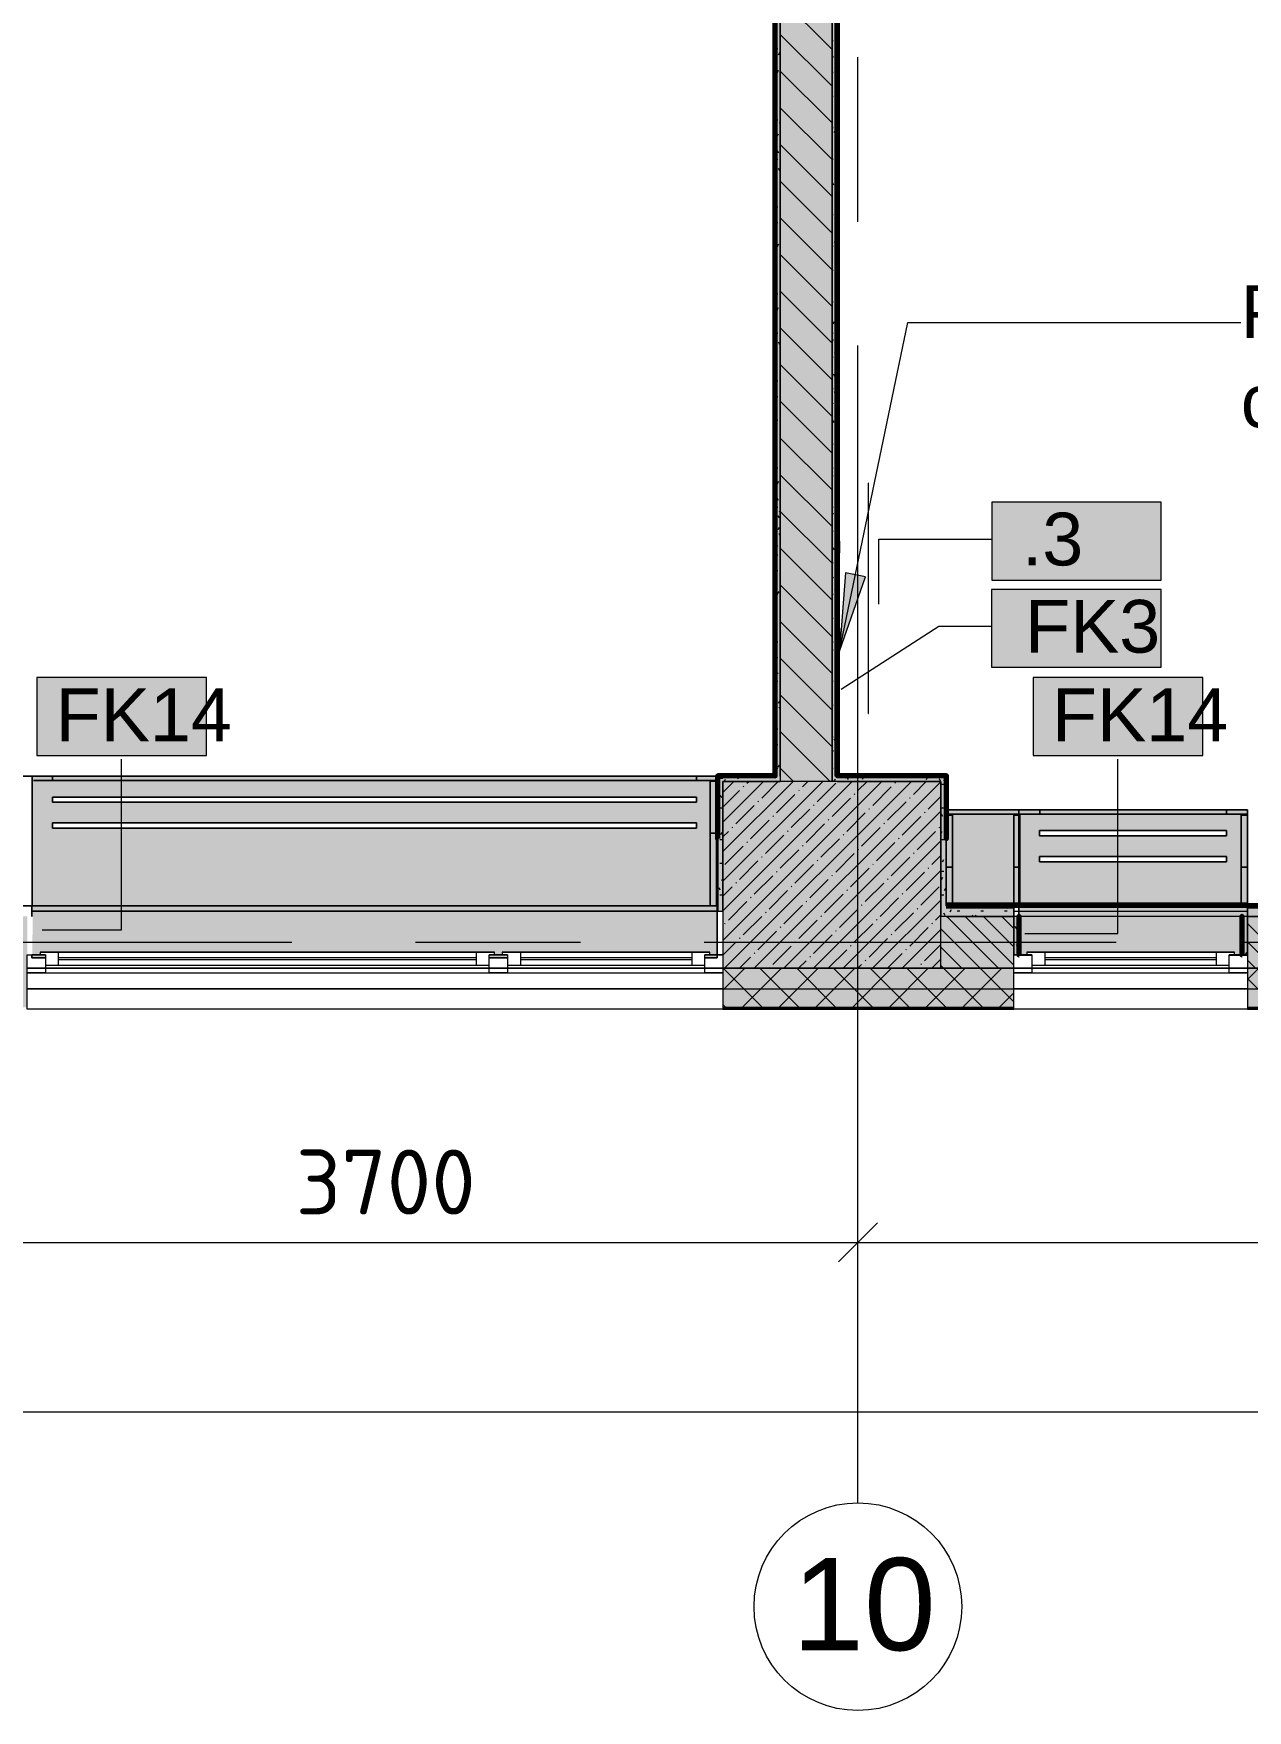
# Model space of a CAD drawing. Header units: millimetres. Extents: x -3817 to 677485, y -22715 to 103890.
# Drawn here: x 578602 to 583279, y -1083 to 5379 of the extents above; entities that cross this region are included whole.
import ezdxf

# ---------------------------------------------------------------- set-up
doc = ezdxf.new("R2010")
doc.units = ezdxf.units.MM
doc.layers.add('PDF _Геометрия', color=7, linetype='Continuous', true_color=0x1d1d1d)
doc.layers.add('PDF _Сплошная заливка', color=7, linetype='Continuous', true_color=0xffffff)
doc.layers.add('PDF _Текст', color=7, linetype='Continuous')
doc.styles.add('PDF ArialMT', font='arial.ttf')
doc.styles.add('PDF GOST-Common', font='arial.ttf')
doc.styles.add('PDF ISOCPEUR', font='isocpeur.ttf')

msp = doc.modelspace()

# ---------------------------------------------------------------- hatches: boundary and pattern name
at = {"layer": 'PDF _Сплошная заливка', "transparency": 33554559}
for points in [[(581478.8, 2496.9), (581678.8, 2496.9), (581678.8, 9176.9), (581478.8, 9176.9), (581478.8, 2516.9)], [(581698.8, 2496.9), (581698.8, 8926.9), (581678.8, 8926.9), (581678.8, 2496.9), (581696.2, 2496.9)], [(581458.8, 2516.9), (581478.8, 2516.9), (581478.8, 8666.9), (581458.8, 8666.9), (581458.8, 2517.9)], [(581237.9, 1996.9), (581257.9, 1996.9), (581257.9, 2516.9), (581237.9, 2516.9), (581237.9, 2138.1)], [(581478.8, 2496.9), (581478.8, 2516.9), (581257.9, 2516.9), (581257.9, 2496.9), (581284, 2496.9)], [(581284, 1776.9), (582097.9, 1776.9), (582097.9, 2496.9), (581257.9, 2496.9), (581257.9, 1776.9)], [(582097.9, 2496.9), (582117.9, 2496.9), (582117.9, 2516.9), (581698.8, 2516.9), (581698.8, 2496.9), (582014.7, 2496.9)], [(582097.9, 1976.9), (582117.9, 1976.9), (582117.9, 2496.9), (582097.9, 2496.9), (582097.9, 2138.1)]]:
    msp.add_hatch(color=256, dxfattribs=at).paths.add_polyline_path(points)
at = {"layer": 'PDF _Сплошная заливка', "true_color": 0xeae6de, "transparency": 33554559}
h = msp.add_hatch(color=254, dxfattribs=at)
h.paths.add_polyline_path([(578595.7, 2016.9), (581235.9, 2016.9), (581235.9, 2516.8), (578595.7, 2516.8), (578595.7, 2138.1)], flags=0)
h.paths.add_polyline_path([(578675.7, 2316.8), (578675.7, 2336.8), (581155.9, 2336.8), (581155.9, 2316.8), (579822.5, 2316.8)], flags=0)
h.paths.add_polyline_path([(578675.7, 2416.8), (578675.7, 2436.8), (581155.9, 2436.8), (581155.9, 2416.8), (579822.5, 2416.8)], flags=0)
for points in [[(582117.9, 2027.4), (582398.2, 2027.4), (582398.2, 2387.3), (582118.9, 2387.3), (582117.9, 2138.1)], [(578597.9, 1816.9), (578647.9, 1816.9), (578647.9, 1828.9), (578627.9, 1828.9), (578627.9, 1838.9), (580377.9, 1838.9), (580377.9, 1828.9), (580357.9, 1828.9), (580357.9, 1816.9), (580427.9, 1816.9), (580427.9, 1828.9), (580407.9, 1828.9), (580407.9, 1838.9), (581207.9, 1838.9), (581207.9, 1828.9), (581187.9, 1828.9), (581187.9, 1816.9), (581235.9, 1816.9), (581235.9, 2016.9), (578595.9, 2016.9), (578597.9, 1976.9), (578598.9, 1976.9), (578597.9, 1828.9), (578595.9, 1828.9), (578595.9, 1816.9)], [(582399.4, 1827.4), (582428.4, 1828.9), (582428.4, 1838.9), (583228.4, 1838.9), (583228.4, 1828.9), (583257.4, 1828.9), (583258.4, 1976.9), (583278.4, 1976.9), (583278.4, 2027.4), (582398.4, 2027.4), (582398.4, 1827.4)]]:
    msp.add_hatch(color=254, dxfattribs=at).paths.add_polyline_path(points)
h = msp.add_hatch(color=254, dxfattribs=at)
h.paths.add_polyline_path([(582398.2, 2027.4), (583278.4, 2027.4), (583278.4, 2387.3), (582398.2, 2387.3), (582398.2, 2138.1)], flags=0)
h.paths.add_polyline_path([(582745.5, 2187.3), (582478.2, 2187.3), (582478.2, 2207.3), (583198.6, 2207.3), (583198.6, 2187.3)], flags=0)
h.paths.add_polyline_path([(582478.2, 2287.3), (582478.2, 2307.3), (583198.6, 2307.3), (583198.6, 2287.3), (582745.5, 2287.3)], flags=0)
at = {"layer": 'PDF _Сплошная заливка', "transparency": 33554559}
h = msp.add_hatch(color=256, dxfattribs=at)
h.paths.add_polyline_path([(584206.9, 1976.9), (584278.1, 1976.9), (584278.1, 2016.9), (583278.4, 2016.9), (583278.4, 1976.9)], flags=0)
h.paths.add_polyline_path([(582378.4, 1976.9), (582378.4, 2016.9), (582117.9, 2016.9), (582117.9, 1976.9)], flags=0)
h = msp.add_hatch(color=256, dxfattribs=at)
h.paths.add_polyline_path([(590708.1, 1776.9), (590708.1, 1976.9), (590658.1, 1976.9), (590658.1, 1776.9)], flags=0)
h.paths.add_polyline_path([(584278.1, 1776.9), (584278.1, 1976.9), (583278.4, 1976.9), (583278.4, 1776.9), (584206.9, 1776.9)], flags=0)
h.paths.add_polyline_path([(588591.4, 1776.9), (589258.1, 1776.9), (589258.1, 1976.9), (588138.1, 1976.9), (588138.1, 1776.9)], flags=0)
h.paths.add_polyline_path([(585778.1, 1776.9), (586038.1, 1776.9), (586038.1, 1976.9), (585778.1, 1976.9)], flags=0)
h.paths.add_polyline_path([(576978.1, 1776.9), (577608.1, 1776.9), (577608.1, 1976.9), (576978.1, 1976.9)], flags=0)
h.paths.add_polyline_path([(578448.1, 1776.9), (578577.9, 1776.9), (578577.9, 1976.9), (578448.1, 1976.9), (578448.1, 1803.6)], flags=0)
h.paths.add_polyline_path([(574878.1, 1776.9), (574878.1, 1976.9), (574678.1, 1976.9), (574678.1, 1776.9)], flags=0)
h.paths.add_polyline_path([(574078.1, 1776.9), (574078.1, 1976.9), (573778.1, 1976.9), (573778.1, 1776.9), (573976.6, 1776.9)], flags=0)
h.paths.add_polyline_path([(582097.9, 1776.9), (582378.4, 1776.9), (582378.4, 1976.9), (582097.9, 1976.9)], flags=0)
h.paths.add_polyline_path([(572878.1, 1776.9), (572878.1, 1976.9), (571528.1, 1976.9), (571528.1, 1776.9), (572515.1, 1776.9)], flags=0)
h.paths.add_polyline_path([(563278.1, 1776.9), (563278.1, 1976.9), (562527.9, 1976.9), (562527.9, 1776.9), (563015.5, 1776.9)], flags=0)
h.paths.add_polyline_path([(564178.1, 1776.9), (564328.1, 1776.9), (564328.1, 1976.9), (564178.1, 1976.9)], flags=0)
h.paths.add_polyline_path([(569428.1, 1776.9), (569428.1, 1976.9), (568678.1, 1976.9), (568678.1, 1776.9), (568861.4, 1776.9)], flags=0)
h.paths.add_polyline_path([(567028.1, 1776.9), (567778.1, 1776.9), (567778.1, 1976.9), (567028.1, 1976.9)], flags=0)
h.paths.add_polyline_path([(558998.1, 1776.9), (559828.1, 1776.9), (559828.1, 1976.9), (558998.1, 1976.9)], flags=0)
h = msp.add_hatch(color=256, dxfattribs=at)
h.paths.add_polyline_path([(584278.1, 1626.9), (584278.1, 1776.9), (583278.4, 1776.9), (583278.4, 1626.9), (584206.9, 1626.9)], flags=0)
h.paths.add_polyline_path([(589258.1, 1626.9), (589258.1, 1776.9), (588138.1, 1776.9), (588138.1, 1626.9), (588591.4, 1626.9)], flags=0)
h.paths.add_polyline_path([(586038.1, 1626.9), (586038.1, 1776.9), (585178.1, 1776.9), (585178.1, 1626.9), (585668.4, 1626.9)], flags=0)
h.paths.add_polyline_path([(591155.8, 1626.9), (591155.8, 1776.9), (590158.1, 1776.9), (590158.1, 1626.9), (590783.6, 1626.9)], flags=0)
h.paths.add_polyline_path([(573778.1, 1626.9), (574878.1, 1626.9), (574878.1, 1776.9), (573778.1, 1776.9)], flags=0)
h.paths.add_polyline_path([(581257.9, 1626.9), (582378.4, 1626.9), (582378.4, 1776.9), (581257.9, 1776.9)], flags=0)
h.paths.add_polyline_path([(578448.1, 1626.9), (578577.9, 1626.9), (578577.9, 1776.9), (576978.1, 1776.9), (576978.1, 1626.9), (578361, 1626.9)], flags=0)
h.paths.add_polyline_path([(564928.1, 1626.9), (564928.1, 1776.9), (564178.1, 1776.9), (564178.1, 1626.9), (564477, 1626.9)], flags=0)
h.paths.add_polyline_path([(567778.1, 1626.9), (567778.1, 1776.9), (567028.1, 1776.9), (567028.1, 1626.9), (567399.9, 1626.9)], flags=0)
h.paths.add_polyline_path([(572878.1, 1626.9), (572878.1, 1776.9), (571528.1, 1776.9), (571528.1, 1626.9), (572515.1, 1626.9)], flags=0)
h.paths.add_polyline_path([(568861.4, 1626.9), (569428.1, 1626.9), (569428.1, 1776.9), (568678.1, 1776.9), (568678.1, 1626.9)], flags=0)
h.paths.add_polyline_path([(563278.1, 1626.9), (563278.1, 1776.9), (562527.9, 1776.9), (562527.9, 1626.9), (563015.5, 1626.9)], flags=0)
h.paths.add_polyline_path([(560427.9, 1626.9), (560427.9, 1776.9), (558998.1, 1776.9), (558998.1, 1626.9), (559361.8, 1626.9)], flags=0)
h.paths.add_polyline_path([(555898.1, 1626.9), (555898.1, 1776.9), (551908.1, 1776.9), (551908.1, 1626.9), (554977.4, 1626.9)], flags=0)

# ---------------------------------------------------------------- linework, layer by layer
at = {"layer": 'PDF _Геометрия', "color": 231, "lineweight": 70, "true_color": 0xff80c0}
for points in [[(579776.9, 9536.9), (579633.1, 9536.9), (579633.1, 9535.9), (579776.9, 9535.9), (579776.9, 8646.9), (579776.9, 8645.9), (581457.8, 8645.9), (581457.8, 2517.9), (581458.8, 2517.9), (581238.1, 2517.9), (581238.1, 2516.9), (581257.9, 2516.9)], [(581698.8, 2516.9), (581698.8, 8925.9), (582627.9, 8925.9), (582628.9, 8925.9), (582628.9, 9556.9), (582627.9, 9556.9), (582627.9, 8926.9), (581698.8, 8926.9)], [(582117.9, 2516.9), (582117.9, 2276.9), (582118.9, 2276.9), (582118.9, 2516.9), (582118.9, 2517.9), (581699.8, 2517.9), (581699.8, 8925.9), (581698.8, 8925.9)], [(582117.9, 2016.9), (582378.4, 2016.9), (582378.4, 2017.9), (582117.9, 2017.9)]]:
    msp.add_lwpolyline(points, dxfattribs=at)
at = {"layer": 'PDF _Геометрия', "color": 7, "lineweight": 9}
for points in [[(581678.8, 8926.9), (581678.8, 2496.9), (581678.8, 8926.9), (581678.8, 8946.9), (581678.8, 9026.9)], [(581478.8, 8746.9), (581478.8, 8666.9), (581478.8, 2516.9), (581478.8, 2496.9)], [(581478.8, 2516.9), (581478.8, 8666.9), (581458.8, 8666.9)], [(581458.8, 8646.9), (581458.8, 2517.9)], [(581859, 3179.7), (581859, 3430.9), (582293.8, 3430.9)], [(581713.5, 2852.3), (582089.6, 3094.8), (582293.2, 3094.8)], [(578635.7, 1924.7), (578941.6, 1924.7), (578941.6, 2583)], [(582420.7, 1911.4), (582779.8, 1911.4), (582779.8, 2583)], [(581458.8, 2516.9), (581257.9, 2516.9)], [(582117.9, 2516.9), (581699.8, 2516.9)], [(582117.9, 1976.9), (582378.4, 1976.9), (582117.9, 1976.9), (582097.9, 1976.9)], [(581257.9, 1697.9), (582378.4, 1697.9)], [(583278.4, 1697.9), (584278.1, 1697.9)], [(581257.9, 1626.9), (582378.4, 1626.9)], [(581257.9, 1623.9), (582378.4, 1623.9)], [(583278.4, 1626.9), (584278.1, 1626.9)], [(583278.4, 1623.9), (584278.1, 1623.9)], [(552158.1, 720.4), (555878.1, 720.4), (560178.1, 720.4), (564678.1, 720.4), (566178.1, 720.4), (569178.1, 720.4), (570678.1, 720.4), (574378.1, 720.4), (578078.1, 720.4), (581778.1, 720.4), (585478.1, 720.4), (590478.1, 720.4), (590478.1, 840.4)], [(581778.1, 526.4), (581778.1, 720.4), (581778.1, 840.4)], [(552158.1, 67.7), (590598.1, 67.7)]]:
    msp.add_lwpolyline(points, dxfattribs=at)
at = {"layer": 'PDF _Геометрия', "color": 9, "lineweight": 9, "true_color": 0xc0c0c0}
for points in [[(581698.8, 2516.9), (581698.8, 8925.9)], [(581235.9, 1996.9), (581257.9, 1996.9), (581257.9, 2496.9), (581478.8, 2496.9)], [(581257.9, 2516.9), (581237.9, 2516.9), (581237.9, 1996.9), (581257.9, 1996.9)], [(581698.8, 2496.9), (582097.9, 2496.9), (582097.9, 1976.9)], [(582117.9, 2017.9), (582117.9, 2496.9), (582117.9, 2516.9)], [(581257.9, 1976.9), (581257.9, 1776.9), (581257.9, 1618.9), (582378.4, 1618.9), (582378.4, 1776.9), (582378.4, 1976.9), (582378.4, 2016.9), (582117.9, 2016.9)], [(582398.4, 2016.9), (582378.4, 2016.9), (582378.4, 1976.9)], [(582378.4, 1996.9), (582398.4, 1996.9)], [(581257.9, 1776.9), (578577.9, 1776.9)], [(583278.4, 1776.9), (582378.4, 1776.9)]]:
    msp.add_lwpolyline(points, dxfattribs=at)
at = {"layer": 'PDF _Геометрия', "color": 231, "lineweight": 9, "true_color": 0xff80c0}
for points in [[(581257.9, 2516.9), (581458.8, 2516.9), (581458.8, 2517.9), (581458.8, 8646.9), (581457.8, 8646.9)], [(581698.8, 2516.9), (581699.8, 2516.9), (582117.9, 2516.9)], [(582117.9, 2017.9), (582117.9, 2016.9)]]:
    msp.add_lwpolyline(points, dxfattribs=at)
at = {"layer": 'PDF _Геометрия', "lineweight": 9}
for points in [[(581678.8, 5317.3), (581478.8, 5517.3)], [(581678.8, 5175.9), (581478.8, 5375.9)], [(581678.8, 5034.5), (581478.8, 5234.5)], [(581678.8, 4893.1), (581478.8, 5093.1)], [(581678.8, 4751.6), (581478.8, 4951.6)], [(581678.8, 4610.2), (581478.8, 4810.2)], [(581678.8, 4468.8), (581478.8, 4668.8)], [(581678.8, 4327.4), (581478.8, 4527.4)], [(581678.8, 4186), (581478.8, 4386)], [(581678.8, 4044.5), (581478.8, 4244.5)], [(581678.8, 3903.1), (581478.8, 4103.1)], [(581678.8, 3761.7), (581478.8, 3961.7)], [(581678.8, 3620.3), (581478.8, 3820.3)], [(581678.8, 3478.8), (581478.8, 3678.8)], [(581678.8, 3337.4), (581478.8, 3537.4)], [(581678.8, 3196), (581478.8, 3396)], [(581678.8, 3054.6), (581478.8, 3254.6)], [(581678.8, 2913.2), (581478.8, 3113.2)], [(581678.8, 2771.7), (581478.8, 2971.7)], [(581678.8, 2630.3), (581478.8, 2830.3)], [(581670.9, 2496.9), (581478.8, 2688.9)], [(581529.4, 2496.9), (581478.8, 2547.5)], [(581257.9, 2454.3), (581300.4, 2496.9)], [(581257.9, 2340.2), (581414.5, 2496.9)], [(581257.9, 2226.2), (581528.5, 2496.9)], [(581257.9, 2112.1), (581642.6, 2496.9)], [(581257.9, 1998.1), (581756.6, 2496.9)], [(581257.9, 1884), (581870.7, 2496.9)], [(581257.9, 2397.3), (581322, 2461.4)], [(581264.7, 1776.9), (581984.7, 2496.9)], [(581336.2, 2475.6), (581338.6, 2478)], [(581350.5, 2489.9), (581357.5, 2496.9)], [(581378.8, 1776.9), (582097.9, 2495.9)], [(581407.5, 2432.8), (581471.5, 2496.9)], [(581550.1, 2461.4), (581552.4, 2463.7)], [(581564.3, 2475.6), (581585.6, 2496.9)], [(581621.3, 2418.6), (581692.6, 2489.9)], [(581778.2, 2461.4), (581813.6, 2496.9)], [(581835.2, 2404.3), (581906.5, 2475.6)], [(581920.7, 2489.9), (581923.1, 2492.2)], [(581992, 2447.1), (582041.7, 2496.9)], [(581307.7, 2333.1), (581379, 2404.3)], [(581393.2, 2418.6), (581395.6, 2421)], [(581464.5, 2375.8), (581535.8, 2447.1)], [(581607.1, 2404.3), (581609.4, 2406.7)], [(581678.4, 2361.6), (581749.6, 2432.8)], [(581763.9, 2447.1), (581766.3, 2449.5)], [(581820.9, 2390.1), (581823.3, 2392.5)], [(581892.2, 2347.3), (581963.5, 2418.6)], [(581977.7, 2432.8), (581980.1, 2435.2)], [(582049, 2390.1), (582097.9, 2438.9)], [(581364.7, 2276), (581436, 2347.3)], [(581450.3, 2361.6), (581452.6, 2363.9)], [(581492.8, 1776.9), (582097.9, 2381.9)], [(581521.5, 2318.8), (581592.8, 2390.1)], [(581578.6, 2261.8), (581649.8, 2333.1)], [(581664.1, 2347.3), (581666.5, 2349.7)], [(581735.4, 2304.5), (581806.7, 2375.8)], [(581877.9, 2333.1), (581880.3, 2335.4)], [(581949.2, 2290.3), (582020.5, 2361.6)], [(582034.8, 2375.8), (582037.1, 2378.2)], [(581257.9, 2283.2), (581279.2, 2304.5)], [(581293.4, 2318.8), (581295.8, 2321.2)], [(581350.5, 2261.8), (581352.8, 2264.1)], [(581421.7, 2219), (581493, 2290.3)], [(581507.3, 2304.5), (581509.7, 2306.9)], [(581606.9, 1776.9), (582097.9, 2267.8)], [(581635.6, 2204.7), (581706.9, 2276)], [(581721.1, 2290.3), (581723.5, 2292.7)], [(581792.4, 2247.5), (581863.7, 2318.8)], [(581935, 2276), (581937.3, 2278.4)], [(582006.3, 2233.3), (582077.5, 2304.5)], [(582091.8, 2318.8), (582094.2, 2321.2)], [(581264.9, 2176.2), (581336.2, 2247.5)], [(581407.5, 2204.7), (581409.9, 2207.1)], [(581478.8, 2162), (581550.1, 2233.3)], [(581564.3, 2247.5), (581566.7, 2249.9)], [(581692.6, 2147.7), (581763.9, 2219)], [(581778.2, 2233.3), (581780.5, 2235.6)], [(581849.4, 2190.5), (581920.7, 2261.8)], [(581906.5, 2133.5), (581977.7, 2204.7)], [(581992, 2219), (581994.4, 2221.4)], [(582063.3, 2176.2), (582097.9, 2210.8)], [(581322, 2119.2), (581393.2, 2190.5)], [(581379, 2062.2), (581450.3, 2133.5)], [(581464.5, 2147.7), (581466.9, 2150.1)], [(581535.8, 2105), (581607.1, 2176.2)], [(581621.3, 2190.5), (581623.7, 2192.9)], [(581678.4, 2133.5), (581680.7, 2135.8)], [(581720.9, 1776.9), (582097.9, 2153.8)], [(581749.6, 2090.7), (581820.9, 2162)], [(581835.2, 2176.2), (581837.5, 2178.6)], [(581963.5, 2076.4), (582034.8, 2147.7)], [(582049, 2162), (582051.4, 2164.4)], [(581257.9, 2055.1), (581293.4, 2090.7)], [(581307.7, 2105), (581310.1, 2107.3)], [(581436, 2005.2), (581507.3, 2076.4)], [(581521.5, 2090.7), (581523.9, 2093.1)], [(581592.8, 2047.9), (581664.1, 2119.2)], [(581735.4, 2076.4), (581737.8, 2078.8)], [(581806.7, 2033.7), (581877.9, 2105)], [(581892.2, 2119.2), (581894.6, 2121.6)], [(582020.5, 2019.4), (582091.8, 2090.7)], [(581279.2, 1962.4), (581350.5, 2033.7)], [(581364.7, 2047.9), (581367.1, 2050.3)], [(581493, 1948.1), (581564.3, 2019.4)], [(581578.6, 2033.7), (581580.9, 2036)], [(581649.8, 1990.9), (581721.1, 2062.2)], [(581706.9, 1933.9), (581778.2, 2005.2)], [(581792.4, 2019.4), (581794.8, 2021.8)], [(581835, 1776.9), (582097.9, 2039.7)], [(581863.7, 1976.7), (581935, 2047.9)], [(581949.2, 2062.2), (581951.6, 2064.6)], [(582006.3, 2005.2), (582008.6, 2007.5)], [(581264.9, 1948.1), (581267.3, 1950.5)], [(581336.2, 1905.4), (581407.5, 1976.7)], [(581421.7, 1990.9), (581424.1, 1993.3)], [(581550.1, 1891.1), (581621.3, 1962.4)], [(581635.6, 1976.7), (581638, 1979)], [(581763.9, 1876.9), (581835.2, 1948.1)], [(581849.4, 1962.4), (581851.8, 1964.8)], [(581920.7, 1919.6), (581992, 1990.9)], [(582063.3, 1948.1), (582065.6, 1950.5)], [(582077.5, 1962.4), (582097.9, 1982.7)], [(582320.2, 1776.9), (582120.2, 1976.9)], [(582378.4, 1789.3), (582190.9, 1976.9)], [(582378.4, 1860), (582261.6, 1976.9)], [(582378.4, 1930.7), (582332.3, 1976.9)], [(583451.5, 1776.9), (583278.4, 1949.9)], [(581257.9, 1827), (581307.7, 1876.9)], [(581322, 1891.1), (581324.3, 1893.5)], [(581393.2, 1848.3), (581464.5, 1919.6)], [(581478.8, 1933.9), (581481.1, 1936.3)], [(581535.8, 1876.9), (581538.2, 1879.2)], [(581607.1, 1834.1), (581678.4, 1905.4)], [(581692.6, 1919.6), (581695, 1922)], [(581820.9, 1819.8), (581892.2, 1891.1)], [(581906.5, 1905.4), (581908.8, 1907.7)], [(581949, 1776.9), (582097.9, 1925.7)], [(581977.7, 1862.6), (582049, 1933.9)], [(582378.4, 1647.9), (582249.4, 1776.9), (582097.9, 1928.4)], [(583530.8, 1626.9), (583380.8, 1776.9), (583278.4, 1879.2)], [(581321.7, 1776.9), (581364.7, 1819.8)], [(581379, 1834.1), (581381.3, 1836.5)], [(581450.3, 1791.3), (581521.5, 1862.6)], [(581592.8, 1819.8), (581595.2, 1822.2)], [(581664.1, 1777.1), (581735.4, 1848.3)], [(581749.6, 1862.6), (581752, 1865)], [(581892, 1776.9), (581949.2, 1834.1)], [(581963.5, 1848.3), (581965.9, 1850.7)], [(582034.8, 1805.6), (582097.9, 1868.7)], [(582063.1, 1776.9), (582097.9, 1811.6)], [(582178.7, 1776.9), (582097.9, 1857.7)], [(581257.9, 1692.4), (581342.3, 1776.9)], [(581409.5, 1626.9), (581259.5, 1776.9)], [(581333.8, 1626.9), (581483.8, 1776.9)], [(581550.9, 1626.9), (581400.9, 1776.9)], [(581436, 1777.1), (581438.4, 1779.4)], [(581475.2, 1626.9), (581625.2, 1776.9)], [(581692.3, 1626.9), (581542.3, 1776.9)], [(581549.8, 1776.9), (581578.6, 1805.6)], [(581616.6, 1626.9), (581766.6, 1776.9)], [(581833.8, 1626.9), (581683.8, 1776.9)], [(581758, 1626.9), (581908, 1776.9)], [(581777.9, 1776.9), (581792.4, 1791.3)], [(581806.7, 1805.6), (581809, 1807.9)], [(581975.2, 1626.9), (581825.2, 1776.9)], [(581899.4, 1626.9), (582049.4, 1776.9)], [(582116.6, 1626.9), (581966.6, 1776.9)], [(582006, 1776.9), (582006.3, 1777.1)], [(582020.5, 1791.3), (582022.9, 1793.7)], [(582040.9, 1626.9), (582190.9, 1776.9)], [(582258, 1626.9), (582108, 1776.9), (582097.9, 1787)], [(582182.3, 1626.9), (582332.3, 1776.9)], [(583310.1, 1776.9), (583278.4, 1808.5)], [(583278.4, 1733.1), (583322.2, 1776.9)], [(582323.7, 1626.9), (582378.4, 1681.6)], [(583389.4, 1626.9), (583278.4, 1737.8)], [(581268.1, 1626.9), (581257.9, 1637.1)]]:
    msp.add_lwpolyline(points, dxfattribs=at)
at = {"layer": 'PDF _Геометрия', "color": 253, "lineweight": 9, "true_color": 0x9b9b9b}
for points in [[(581460.3, 5368.2), (581458.8, 5370.8)], [(581459.4, 5321.1), (581469.5, 5321.1)], [(581475.7, 5304.8), (581470.7, 5296.1)], [(581678.8, 5351.6), (581682.8, 5351.6)], [(581694.9, 5327.6), (581689.9, 5336.3)], [(581471.6, 5236.7), (581466.6, 5228)], [(581683.7, 5286), (581678.8, 5294.5)], [(581679.8, 5292.5), (581678.8, 5290.8)], [(581459.4, 5229.7), (581469.5, 5229.7)], [(581478.8, 5188.2), (581477.8, 5186.4)], [(581478.8, 5214.2), (581478.7, 5214.4)], [(581678.8, 5229.7), (581682.8, 5229.7)], [(581698.8, 5203.5), (581697.1, 5200.5)], [(581678.8, 5138.2), (581682.8, 5138.2)], [(581680.8, 5108.3), (581678.8, 5111.6)], [(581459.4, 5046.8), (581469.5, 5046.8)], [(581459.4, 4985.8), (581469.5, 4985.8)], [(581469.6, 4986.4), (581464.6, 4995.1)], [(581470.5, 4991), (581465.5, 4982.3)], [(581478.8, 5031.3), (581475.7, 5036.7)], [(581678.8, 5016.3), (581682.8, 5016.3)], [(581689.9, 5005.2), (581684.9, 4996.4)], [(581698.8, 5016), (581695.1, 5022.6)], [(581473.7, 4918.3), (581468.6, 4927)], [(581478.8, 4944.4), (581476.7, 4940.7)], [(581459.4, 4894.4), (581469.5, 4894.4)], [(581477.8, 4850.3), (581472.7, 4859)], [(581678.8, 4894.4), (581682.8, 4894.4)], [(581697, 4895.5), (581691.9, 4886.8)], [(581466.6, 4808.7), (581461.6, 4817.4)], [(581678.8, 4802.9), (581682.8, 4802.9)], [(581685.9, 4794.5), (581680.9, 4803.2)], [(581692.9, 4827.5), (581687.8, 4818.7)], [(581459.5, 4699), (581458.8, 4700.2)], [(581459.4, 4711.5), (581469.5, 4711.5)], [(581465.4, 4677.2), (581460.3, 4668.5)], [(581678.8, 4681), (581682.8, 4681)], [(581694.1, 4658.5), (581689.1, 4667.2)], [(581463.6, 4631), (581458.8, 4639.2)], [(581461.3, 4609.2), (581458.8, 4605)], [(581459.4, 4650.5), (581469.5, 4650.5)], [(581459.4, 4559.1), (581469.5, 4559.1)], [(581472.4, 4567.6), (581467.4, 4558.9)], [(581478.8, 4543.6), (581477.9, 4545.2)], [(581678.8, 4559.1), (581682.8, 4559.1)], [(581691.8, 4581.7), (581686.8, 4573)], [(581698.8, 4533), (581697.9, 4531.4)], [(581678.8, 4467.7), (581682.8, 4467.7)], [(581680, 4439.1), (581678.8, 4441.1)], [(581460.2, 4363.5), (581458.8, 4361.1)], [(581459.4, 4376.2), (581469.5, 4376.2)], [(581679.5, 4377.6), (581678.8, 4376.4)], [(581678.8, 4345.7), (581682.8, 4345.7)], [(581459.4, 4315.3), (581469.5, 4315.3)], [(581468.8, 4317.2), (581463.8, 4325.9)], [(581471.3, 4321.8), (581466.3, 4313.1)], [(581478.8, 4273.8), (581477.5, 4271.5)], [(581686.6, 4268), (581681.6, 4259.2)], [(581698.8, 4284.5), (581698.3, 4285.4)], [(581459.4, 4223.8), (581469.5, 4223.8)], [(581678.8, 4223.8), (581682.8, 4223.8)], [(581477, 4181.1), (581471.9, 4189.8)], [(581682.5, 4199.9), (581678.8, 4193.5)], [(581693.7, 4158.3), (581688.6, 4149.6)], [(581678.8, 4132.4), (581682.8, 4132.4)], [(581698.8, 4101.6), (581695.3, 4107.7)], [(581459.4, 4040.9), (581469.5, 4040.9)], [(581678.8, 4010.5), (581682.8, 4010.5)], [(581689.2, 4057.3), (581684.2, 4066)], [(581462.8, 3961.8), (581458.8, 3968.7)], [(581459.4, 3980), (581469.5, 3980)], [(581681.4, 3954.2), (581678.8, 3949.7)], [(581693.3, 3989.3), (581688.3, 3998)], [(581462.1, 3940), (581458.8, 3934.4)], [(581459.4, 3888.5), (581469.5, 3888.5)], [(581678.8, 3888.5), (581682.8, 3888.5)], [(581686.2, 3879.6), (581681.2, 3888.3)], [(581692.6, 3912.5), (581687.6, 3903.8)], [(581697.4, 3921.2), (581692.4, 3930)], [(581698.8, 3862.4), (581698.7, 3862.2)], [(581678.8, 3797.1), (581682.8, 3797.1)], [(581679.2, 3769.9), (581678.8, 3770.5)], [(581461, 3694.3), (581458.8, 3690.6)], [(581459.4, 3705.7), (581469.5, 3705.7)], [(581683.2, 3701.9), (581678.8, 3709.6)], [(581459.4, 3644.7), (581469.5, 3644.7)], [(581472.1, 3652.7), (581467.1, 3644)], [(581478.8, 3629.2), (581478.2, 3630.3)], [(581678.8, 3675.2), (581682.8, 3675.2)], [(581472.1, 3580), (581467, 3588.7)], [(581698.8, 3614), (581697.5, 3616.2)], [(581459.4, 3553.3), (581469.5, 3553.3)], [(581476.2, 3512), (581471.1, 3520.7)], [(581478.8, 3542.3), (581474.2, 3534.3)], [(581678.8, 3553.3), (581682.8, 3553.3)], [(581683.3, 3530.7), (581678.8, 3523)], [(581475.1, 3475), (581470.1, 3466.3)], [(581478.8, 3446.4), (581475.2, 3452.6)], [(581678.8, 3461.8), (581682.8, 3461.8)], [(581459.4, 3370.4), (581469.5, 3370.4)], [(581469.1, 3402.3), (581464.1, 3411)], [(581688.4, 3388.1), (581683.4, 3396.9)], [(581462, 3292.6), (581458.8, 3298.1)], [(581459.4, 3309.4), (581469.5, 3309.4)], [(581678.8, 3339.9), (581682.8, 3339.9)], [(581466.1, 3224.6), (581461.1, 3233.3)], [(581682.2, 3285), (581678.8, 3279.1)], [(581693.4, 3243.4), (581688.4, 3234.7)], [(581696.6, 3252.1), (581691.6, 3260.8)], [(581459.4, 3218), (581469.5, 3218)], [(581474, 3229.2), (581469, 3220.5)], [(581678.8, 3218), (581682.8, 3218)], [(581678.8, 3126.5), (581682.8, 3126.5)], [(581698.8, 3130.9), (581695.4, 3125)], [(581682.4, 3032.7), (581678.8, 3039)], [(581696.4, 3065.7), (581691.3, 3057)], [(581461.8, 3025.1), (581458.8, 3020)], [(581459.4, 3035.1), (581469.5, 3035.1)], [(581459.4, 2974.1), (581469.5, 2974.1)], [(581678.8, 3004.6), (581682.8, 3004.6)], [(581468.9, 2915.5), (581463.8, 2906.7)], [(581471.3, 2910.8), (581466.2, 2919.5)], [(581459.4, 2882.7), (581469.5, 2882.7)], [(581464.8, 2847.4), (581459.8, 2838.7)], [(581678.8, 2882.7), (581682.8, 2882.7)], [(581475.9, 2805.8), (581470.9, 2797.1)], [(581478.8, 2775.8), (581474.4, 2783.5)], [(581678.8, 2791.3), (581682.8, 2791.3)], [(581695.3, 2819.9), (581690.2, 2811.2)], [(581459.4, 2699.8), (581469.5, 2699.8)], [(581678.8, 2669.3), (581682.8, 2669.3)], [(581691.7, 2650.9), (581686.7, 2659.6)], [(581698.8, 2699.6), (581697.8, 2701.3)], [(581463.7, 2601.7), (581458.8, 2593.3)], [(581459.4, 2638.9), (581469.5, 2638.9)], [(581683, 2615.8), (581678.8, 2608.6)], [(581695.8, 2582.9), (581690.8, 2591.6)], [(581459.4, 2547.4), (581469.5, 2547.4)], [(581465.3, 2555.4), (581460.3, 2564.1)], [(581474.8, 2560.1), (581469.8, 2551.3)], [(581678.8, 2547.4), (581682.8, 2547.4)], [(581699.9, 2514.9), (581698.8, 2516.7), (581694.8, 2523.6)], [(581246, 2516.9), (581256.1, 2516.9)], [(581266.7, 2504.3), (581262.4, 2496.9)], [(581276.4, 2516.8), (581276.4, 2516.9)], [(581318.1, 2505.6), (581313, 2514.3)], [(581690.1, 2506.2), (581685.1, 2497.5)], [(581731.5, 2516.9), (581726.7, 2508.6)], [(581741.5, 2503.7), (581736.5, 2512.4)], [(581780.7, 2496.9), (581778.1, 2501.3)], [(581799.8, 2513.2), (581794.7, 2504.5)], [(581877.6, 2511.9), (581874.7, 2516.9)], [(582045.5, 2512.1), (582040.5, 2503.4)], [(582055.3, 2508.9), (582050.7, 2516.9)], [(582096.9, 2497.7), (582091.9, 2506.4)], [(582099.5, 2486.5), (582109.5, 2486.5)], [(582113.5, 2508.1), (582108.5, 2499.4)], [(581246, 2395), (581256.1, 2395)], [(581254.1, 2433.5), (581249.1, 2442.2)], [(582099.5, 2395), (582109.5, 2395)], [(581243.3, 2341.8), (581238.2, 2333.1)], [(582105.1, 2361.7), (582100, 2370.4)], [(581246, 2273.1), (581256.1, 2273.1)], [(581254.4, 2300.2), (581249.4, 2291.5)], [(581257.9, 2305.1), (581257.3, 2306.1)], [(582101.3, 2304), (582097.9, 2298)], [(582099.5, 2273.1), (582109.5, 2273.1)], [(581240, 2214.2), (581237.9, 2217.8)], [(581246, 2181.7), (581256.1, 2181.7)], [(581257.9, 2184.2), (581256.5, 2181.8)], [(582099.5, 2151.2), (582109.5, 2151.2)], [(582108.4, 2194.3), (582103.3, 2185.6)], [(581248.1, 2078.1), (581243.1, 2086.8)], [(581257.4, 2122.5), (581252.4, 2113.8)], [(582104.3, 2126.3), (582099.2, 2117.6)], [(582115.4, 2084.6), (582110.4, 2075.9)], [(581246, 2059.7), (581256.1, 2059.7)], [(582099.5, 2059.7), (582109.5, 2059.7)], [(582344.8, 2007.4), (582339.8, 2016.1)], [(582357.1, 2015.5), (582352.1, 2006.8)], [(582114.3, 1979.9), (582109.3, 1988.6)], [(582137.7, 2001.4), (582132.7, 1992.6)], [(582151.3, 1976.9), (582150.9, 1977.4)], [(582160.4, 1998.8), (582170.5, 1998.8)], [(582221.7, 1976.9), (582219, 1981.5)], [(582232.2, 1982), (582229.2, 1976.9)], [(582251.9, 1998.8), (582261.9, 1998.8)], [(582300.2, 1977.9), (582299.6, 1976.9)], [(582343.3, 1998.8), (582353.4, 1998.8)], [(582394.6, 1958.6), (582389.6, 1949.9)], [(582398.4, 1975.5), (582397.6, 1976.9)], [(582378.4, 1937.8), (582383.9, 1937.8)], [(582390.6, 1928.2), (582385.5, 1936.9)], [(583258.4, 1937.8), (583267.8, 1937.8)], [(582394.6, 1860.1), (582389.6, 1868.8)], [(583258.4, 1846.4), (583267.8, 1846.4)], [(583275, 1837.5), (583270, 1828.9)], [(583278.4, 1853.3), (583278.1, 1853.9)]]:
    msp.add_lwpolyline(points, dxfattribs=at)
at = {"layer": 'PDF _Геометрия', "color": 253, "lineweight": 9, "true_color": 0xaaaaaa}
for points in [[(581778.1, 4653.3), (581778.1, 5288.3)], [(581778.1, -283.3), (581778.1, 2216.7), (581778.1, 4177)], [(578010.3, 1876.9), (579597.8, 1876.9)], [(580074, 1876.9), (580709, 1876.9)], [(581185.3, 1876.9), (582772.8, 1876.9)], [(583249, 1876.9), (583884, 1876.9)], [(578697.9, 1818.9), (580307.9, 1818.9)], [(580477.9, 1818.9), (581137.9, 1818.9)], [(581257.9, 1828.9), (581235.9, 1828.9)], [(582398.4, 1828.9), (582378.4, 1828.9)], [(582498.4, 1818.9), (583158.4, 1818.9)], [(578577.9, 1758.9), (581257.9, 1758.9)], [(580307.9, 1808.9), (578697.9, 1808.9)], [(581137.9, 1808.9), (580477.9, 1808.9)], [(582378.4, 1758.9), (583278.4, 1758.9)], [(583158.4, 1808.9), (582498.4, 1808.9)]]:
    msp.add_lwpolyline(points, dxfattribs=at)
at = {"layer": 'PDF _Геометрия', "color": 250, "lineweight": 9, "true_color": 0x3c3c3c}
msp.add_lwpolyline([(581707.8, 2998.9), (581970.1, 4265.1), (583253.1, 4265.1)], dxfattribs=at)
at = {"layer": 'PDF _Геометрия', "color": 9, "lineweight": 9, "true_color": 0xc0c0c0}
for points in [[(581818.7, 2759.2), (581818.7, 3646.4), (581817.7, 3646.4), (581817.7, 2759.2)], [(583278.4, 1976.9), (583278.4, 1776.9), (583278.4, 1618.9), (584278.1, 1618.9), (584278.1, 1776.9), (584278.1, 1976.9), (584278.1, 2016.9), (583278.4, 2016.9)], [(582398.4, 1828.9), (582398.4, 1976.9), (582378.4, 1976.9), (582378.4, 1828.9)], [(583278.4, 1828.9), (583278.4, 1976.9), (583258.4, 1976.9), (583258.4, 1828.9)], [(578577.9, 1618.9), (578577.9, 1776.9), (581257.9, 1776.9), (581257.9, 1618.9)], [(582378.4, 1618.9), (582378.4, 1776.9), (583278.4, 1776.9), (583278.4, 1618.9)]]:
    msp.add_lwpolyline(points, close=True, dxfattribs=at)
at = {"layer": 'PDF _Геометрия', "color": 7, "lineweight": 9}
for points in [[(582946.9, 3572.8), (582293.8, 3572.8), (582293.8, 3272.8), (582946.9, 3272.8)], [(582946.3, 3236.7), (582293.2, 3236.7), (582293.2, 2936.7), (582946.3, 2936.7)], [(579268.1, 2896.9), (578615, 2896.9), (578615, 2596.9), (579268.1, 2596.9)], [(583106.4, 2896.9), (582453.3, 2896.9), (582453.3, 2596.9), (583106.4, 2596.9)], [(582097.9, 2496.9), (581257.9, 2496.9), (581257.9, 1776.9), (582097.9, 1776.9)], [(584278.1, 1976.9), (583278.4, 1976.9)], [(581257.9, 1776.9), (582378.4, 1776.9)], [(583278.4, 1776.9), (584278.1, 1776.9)]]:
    msp.add_lwpolyline(points, close=True, dxfattribs=at)
at = {"layer": 'PDF _Геометрия', "color": 52, "lineweight": 70, "true_color": 0xe1dc04}
for points in [[(581699.8, 3420.3), (581699.8, 3380.3), (581700.8, 3380.3), (581700.8, 3420.3)], [(581699.8, 3083.1), (581699.8, 3047), (581700.8, 3047), (581700.8, 3083.1)]]:
    msp.add_lwpolyline(points, close=True, dxfattribs=at)
at = {"layer": 'PDF _Геометрия', "color": 52, "lineweight": 40, "true_color": 0xe1dc04}
for points in [[(581700.8, 3029.2), (581699.8, 3029.2), (581699.8, 3047), (581699.8, 3029.2), (581699.8, 2799.2), (581700.8, 2799.2), (581700.8, 3380.3)], [(581699.8, 3083.1), (581699.8, 3380.3)], [(581700.8, 3047), (581700.8, 3029.2), (581700.8, 2799.2)]]:
    msp.add_lwpolyline(points, dxfattribs=at)
at = {"layer": 'PDF _Геометрия', "color": 250, "lineweight": 9, "true_color": 0x3c3c3c}
msp.add_lwpolyline([(581707.8, 2998.9), (581807.3, 3284.7), (581730, 3300.7)], close=True, dxfattribs=at)
at = {"layer": 'PDF _Геометрия', "color": 8, "lineweight": 9, "true_color": 0x808080}
for points in [[(578595.8, 2516.7), (578471.8, 2516.7), (578597, 2516.7), (578597, 2016.8), (578471.8, 2016.8), (578471.8, 2516.7), (578471.8, 2016.8), (578595.9, 2016.8), (578595.9, 1976.9), (578595.9, 2016.9), (581235.9, 2016.9), (581235.9, 1816.9), (581187.9, 1816.9), (581235.9, 1816.9), (581235.9, 2016.9), (581235.9, 2516.8), (578595.7, 2516.8)], [(578595.9, 2516.8), (581235.9, 2516.8), (578595.9, 2516.8)], [(578675.9, 2516.8), (581155.9, 2516.8), (578675.9, 2516.8)], [(582117.5, 2027.4), (582398.2, 2027.4), (582398.2, 2387.3), (582118.9, 2387.3), (582398.2, 2387.3), (583278.4, 2387.3), (583278.4, 2027.4)], [(582118.9, 2387.3), (582398.2, 2387.3), (582118.9, 2387.3)], [(582398.4, 2387.3), (583278.4, 2387.3), (582398.4, 2387.3)], [(582478.4, 2387.3), (583198.1, 2387.3), (582478.4, 2387.3)], [(582142.4, 2026.9), (582118.4, 2026.9), (582142.4, 2026.9)], [(582378.4, 2027.4), (582142.4, 2027.4)], [(582398.4, 2026.9), (582378.4, 2026.9), (582398.4, 2026.9)], [(583278.4, 2017.9), (583278.4, 2027.4), (582398.4, 2027.4), (582398.4, 1976.9), (582398.4, 2027.4)], [(583278.4, 1976.9), (583278.4, 2016.9)]]:
    msp.add_lwpolyline(points, dxfattribs=at)
for points in [[(578595.7, 2516.8), (578595.7, 2016.9), (581235.9, 2016.9), (581235.9, 2516.8)], [(581235.9, 2516.8), (581235.9, 2500.8)], [(578675.7, 2416.8), (578675.7, 2436.8), (581155.9, 2436.8), (581155.9, 2416.8)], [(578675.7, 2416.8), (581155.9, 2416.8), (581155.9, 2436.8), (578675.7, 2436.8)], [(578675.7, 2316.8), (578675.7, 2336.8), (581155.9, 2336.8), (581155.9, 2316.8)], [(578675.7, 2316.8), (581155.9, 2316.8), (581155.9, 2336.8), (578675.7, 2336.8)], [(582398.2, 2387.3), (582398.2, 2027.4), (583278.4, 2027.4), (583278.4, 2387.3)], [(583278.4, 2387.3), (583278.4, 2371.3)], [(583278.4, 2026.9), (583278.4, 2366.9), (583278.4, 2166.9), (583278.4, 2366.9)], [(582478.2, 2287.3), (582478.2, 2307.3), (583198.6, 2307.3), (583198.6, 2287.3)], [(582478.2, 2287.3), (583198.6, 2287.3), (583198.6, 2307.3), (582478.2, 2307.3)], [(582478.2, 2187.3), (582478.2, 2207.3), (583198.6, 2207.3), (583198.6, 2187.3)], [(582478.2, 2187.3), (583198.6, 2187.3), (583198.6, 2207.3), (582478.2, 2207.3)], [(578647.9, 1816.9), (578595.9, 1816.9), (578595.9, 1828.9), (578595.9, 1816.9)], [(580427.9, 1816.9), (580357.9, 1816.9)], [(582448.4, 1827.4), (582398.4, 1827.4)], [(583278.4, 1827.4), (583208.4, 1827.4)]]:
    msp.add_lwpolyline(points, close=True, dxfattribs=at)
at = {"layer": 'PDF _Геометрия', "color": 253, "lineweight": 9, "true_color": 0xaba79f}
for points in [[(581228.8, 2500.8), (578602.8, 2500.8)], [(581155.9, 2500.8), (578675.9, 2500.8)], [(581208.9, 2017.8), (581208.9, 2497.8), (581208.9, 2297.8), (581208.9, 2497.8)], [(581227.5, 2497.8), (581208.9, 2497.8)], [(581227.5, 2497.8), (581208.9, 2497.8)], [(581232.9, 2497.8), (581228.3, 2497.8)], [(581232.9, 2497.8), (581228.3, 2497.8)], [(581235.9, 2500.8), (581229.5, 2500.8)], [(581232.9, 2017.8), (581232.9, 2497.8), (581232.9, 2297.8), (581232.9, 2497.8)], [(582142.4, 2366.9), (582118.9, 2366.9)], [(582142.4, 2366.9), (582118.9, 2366.9)], [(582142.4, 2027.4), (582142.4, 2366.9), (582142.4, 2166.9), (582142.4, 2366.9)], [(582378.4, 2027.4), (582378.4, 2366.9), (582378.4, 2166.9), (582378.4, 2366.9)], [(582402.4, 2366.9), (582378.4, 2366.9)], [(582402.4, 2366.9), (582378.4, 2366.9)], [(582398.4, 2371.3), (582398.4, 2386.8)], [(583278.4, 2371.3), (582398.4, 2371.3)], [(582402.4, 2036.9), (582402.4, 2366.9), (582402.4, 2166.9), (582402.4, 2366.9)], [(583254.4, 2027.4), (583254.4, 2366.9), (583254.4, 2166.9), (583254.4, 2366.9)], [(583278.4, 2366.9), (583254.4, 2366.9)], [(583278.4, 2366.9), (583254.4, 2366.9)], [(582118.4, 2027.4), (582118.4, 2276.9), (582118.4, 2166.9), (582118.4, 2276.9)], [(581232.9, 2017.8), (581208.9, 2017.8)], [(582402.4, 2026.9), (582398.4, 2026.9)], [(582402.4, 2027.4), (582402.4, 2035.8)], [(583278.4, 2026.9), (583254.4, 2026.9)]]:
    msp.add_lwpolyline(points, close=True, dxfattribs=at)
at = {"layer": 'PDF _Геометрия', "color": 254, "lineweight": 9, "true_color": 0xd5d3cf}
for points in [[(578675.9, 2516.8), (578675.9, 2500.8), (578675.9, 2516.8)], [(582398.2, 2371.3), (582398.2, 2387.3)], [(582398.2, 2366.9), (582398.2, 2027.4)], [(582478.4, 2387.3), (582478.4, 2371.3), (582478.4, 2387.3)]]:
    msp.add_lwpolyline(points, dxfattribs=at)
for points in [[(581155.9, 2516.8), (581155.9, 2500.8)], [(583198.1, 2387.3), (583198.1, 2371.3)], [(581232.9, 2297.8), (581208.9, 2297.8)], [(582142.4, 2166.9), (582118.4, 2166.9)], [(582402.4, 2166.9), (582378.4, 2166.9)], [(583278.4, 2166.9), (583254.4, 2166.9)]]:
    msp.add_lwpolyline(points, close=True, dxfattribs=at)
at = {"layer": 'PDF _Геометрия', "color": 231, "lineweight": 70, "true_color": 0xff80c0}
for points in [[(581237.9, 2276.9), (581237.9, 2517.4), (581236.9, 2517.4), (581236.9, 2276.9)], [(583278.4, 2016.9), (584278.1, 2016.9), (584278.1, 2017.9), (583278.4, 2017.9)]]:
    msp.add_lwpolyline(points, close=True, dxfattribs=at)
at = {"layer": 'PDF _Геометрия', "color": 253, "lineweight": 9, "true_color": 0xaba79f}
for points in [[(582118.9, 2371.3), (582398.2, 2371.3), (582118.9, 2371.3)], [(583278.4, 2027.4), (582398.2, 2027.4), (582398.2, 2387.3), (582398.2, 2366.9)], [(582398.2, 2371.3), (582398.2, 2387.3)], [(583198.1, 2371.3), (582478.4, 2371.3), (583198.1, 2371.3)], [(581235.9, 2016.9), (578597, 2016.9), (581235.9, 2016.9)], [(582398.4, 2027.4), (583278.4, 2027.4), (583278.4, 2017.9)]]:
    msp.add_lwpolyline(points, dxfattribs=at)
at = {"layer": 'PDF _Геометрия', "color": 9, "lineweight": 9, "true_color": 0xbfbfbf}
for points in [[(582142.4, 2027.4), (582118.4, 2027.4)], [(582398.2, 2027.4), (582378.4, 2027.4)]]:
    msp.add_lwpolyline(points, dxfattribs=at)
at = {"layer": 'PDF _Геометрия', "color": 231, "lineweight": 53, "true_color": 0xff80c0}
for points in [[(582378.4, 2017.9), (582398.4, 2017.9)], [(582398.4, 2016.9), (582378.4, 2016.9)]]:
    msp.add_lwpolyline(points, dxfattribs=at)
at = {"layer": 'PDF _Геометрия', "color": 231, "lineweight": 53, "true_color": 0xeaa7bf}
for points in [[(582398.4, 2017.9), (583278.4, 2017.9)], [(583278.4, 2016.9), (582398.4, 2016.9)]]:
    msp.add_lwpolyline(points, dxfattribs=at)
at = {"layer": 'PDF _Геометрия', "color": 9, "lineweight": 9, "true_color": 0xcbc7bf}
for points in [[(582398.4, 2016.9), (583278.4, 2016.9)], [(582398.4, 1996.9), (583278.4, 1996.9)], [(583257.4, 1976.9), (582398.4, 1976.9)]]:
    msp.add_lwpolyline(points, dxfattribs=at)
at = {"layer": 'PDF _Геометрия', "color": 9, "lineweight": 9, "true_color": 0xd1cbbf}
msp.add_lwpolyline([(583278.4, 1976.9), (583278.4, 2016.9)], dxfattribs=at)
at = {"layer": 'PDF _Геометрия', "color": 9, "lineweight": 9, "true_color": 0xc1bbaf}
msp.add_lwpolyline([(583278.4, 2016.9), (583278.4, 1976.9)], dxfattribs=at)
at = {"layer": 'PDF _Геометрия', "color": 9, "lineweight": 9, "true_color": 0xcbc7bf}
msp.add_lwpolyline([(578595.9, 1996.9), (581235.9, 1996.9)], close=True, dxfattribs=at)
at = {"layer": 'PDF _Геометрия', "color": 7, "lineweight": 70, "true_color": 0xffd2ff}
for points in [[(582399.4, 1828.9), (582399.4, 1976.9), (582398.4, 1976.9), (582398.4, 1828.9)], [(583258.4, 1828.9), (583258.4, 1976.9), (583257.4, 1976.9), (583257.4, 1828.9)]]:
    msp.add_lwpolyline(points, close=True, dxfattribs=at)
at = {"layer": 'PDF _Геометрия', "color": 253, "lineweight": 13, "true_color": 0xaaaaaa}
for points in [[(578577.9, 1758.9), (578577.9, 1828.9), (578647.9, 1828.9), (578647.9, 1758.9)], [(580377.9, 1838.9), (578627.9, 1838.9), (578627.9, 1828.9), (578647.9, 1828.9), (578647.9, 1788.9), (580357.9, 1788.9), (580357.9, 1828.9), (580377.9, 1828.9)], [(580357.9, 1758.9), (580357.9, 1828.9), (580427.9, 1828.9), (580427.9, 1758.9)], [(581207.9, 1838.9), (580407.9, 1838.9), (580407.9, 1828.9), (580427.9, 1828.9), (580427.9, 1788.9), (581187.9, 1788.9), (581187.9, 1828.9), (581207.9, 1828.9)], [(581187.9, 1758.9), (581187.9, 1828.9), (581257.9, 1828.9), (581257.9, 1758.9)], [(582378.4, 1758.9), (582378.4, 1828.9), (582448.4, 1828.9), (582448.4, 1758.9)], [(583228.4, 1838.9), (582428.4, 1838.9), (582428.4, 1828.9), (582448.4, 1828.9), (582448.4, 1788.9), (583208.4, 1788.9), (583208.4, 1828.9), (583228.4, 1828.9)], [(583208.4, 1758.9), (583208.4, 1828.9), (583278.4, 1828.9), (583278.4, 1758.9)]]:
    msp.add_lwpolyline(points, close=True, dxfattribs=at)
at = {"layer": 'PDF _Геометрия', "color": 9, "lineweight": 9, "true_color": 0xc0bcb4}
for points in [[(578647.9, 1828.9), (578595.9, 1828.9)], [(580427.9, 1828.9), (580357.9, 1828.9)], [(581235.9, 1828.9), (581187.9, 1828.9)], [(582448.4, 1828.9), (582398.4, 1828.9)], [(583278.4, 1828.9), (583208.4, 1828.9)]]:
    msp.add_lwpolyline(points, dxfattribs=at)
at = {"layer": 'PDF _Геометрия', "color": 253, "lineweight": 13, "true_color": 0xaaaaaa}
for points in [[(578627.9, 1838.9), (580377.9, 1838.9)], [(578697.9, 1838.9), (578697.9, 1788.9)], [(580307.9, 1838.9), (580307.9, 1788.9)], [(580407.9, 1838.9), (581207.9, 1838.9)], [(580477.9, 1838.9), (580477.9, 1788.9)], [(581137.9, 1838.9), (581137.9, 1788.9)], [(582428.4, 1838.9), (583228.4, 1838.9)], [(582498.4, 1838.9), (582498.4, 1788.9)], [(583158.4, 1838.9), (583158.4, 1788.9)]]:
    msp.add_lwpolyline(points, dxfattribs=at)
at = {"layer": 'PDF _Геометрия', "color": 116, "lineweight": 13, "true_color": 0x008040}
for points in [[(581257.9, 1697.9), (578577.9, 1697.9)], [(583278.4, 1697.9), (582378.4, 1697.9)]]:
    msp.add_lwpolyline(points, close=True, dxfattribs=at)
at = {"layer": 'PDF _Геометрия', "color": 7, "lineweight": 20}
msp.add_lwpolyline([(581853.1, 795.4), (581778.1, 720.4), (581703.1, 645.4)], dxfattribs=at)
at = {"layer": 'PDF _Геометрия', "color": 253, "lineweight": 9, "true_color": 0xaaaaaa}
msp.add_circle((581778.1, -683.3), 400, dxfattribs=at)
at = {"layer": 'PDF _Геометрия', "color": 253, "lineweight": 20, "true_color": 0xaaaaaa}
msp.add_circle((581778.1, -683.3), 400, dxfattribs=at)
at = {"layer": 'PDF _Сплошная заливка', "lineweight": 9, "transparency": 33554559}
for points in [[(582946.9, 3572.8), (582293.8, 3572.8), (582946.9, 3272.8), (582293.8, 3272.8)], [(582946.3, 3236.7), (582293.2, 3236.7), (582946.3, 2936.7), (582293.2, 2936.7)], [(579268.1, 2896.9), (578615, 2896.9), (579268.1, 2596.9), (578615, 2596.9)], [(583106.4, 2896.9), (582453.3, 2896.9), (583106.4, 2596.9), (582453.3, 2596.9)]]:
    msp.add_solid(points, dxfattribs=at)
at = {"layer": 'PDF _Сплошная заливка', "color": 52, "lineweight": 35, "true_color": 0xe1dc04, "transparency": 33554559}
for points in [[(581699.8, 3380.3), (581700.8, 3380.3), (581699.8, 3420.3)], [(581699.8, 3083.1), (581700.8, 3083.1), (581699.8, 3094.1)]]:
    msp.add_solid(points, dxfattribs=at)
at = {"layer": 'PDF _Сплошная заливка', "color": 250, "lineweight": 9, "true_color": 0x3c3c3c, "transparency": 33554559}
msp.add_solid([(581707.8, 2998.9), (581807.3, 3284.7), (581730, 3300.7)], dxfattribs=at)
at = {"layer": 'PDF _Сплошная заливка', "color": 254, "lineweight": 35, "true_color": 0xffb9dc, "transparency": 33554559}
for points in [[(581698.8, 2516.9), (581699.8, 2517.9), (581698.8, 3094.1)], [(581236.9, 2276.9), (581237.9, 2276.9), (581236.9, 2517.4)], [(582117.9, 2276.9), (582118.9, 2276.9), (582117.9, 2516.9)], [(582378.4, 2016.9), (582378.4, 2017.9), (582117.9, 2016.9)], [(582398.4, 2016.9), (582398.4, 2017.9), (582378.4, 2016.9)]]:
    msp.add_solid(points, dxfattribs=at)
at = {"layer": 'PDF _Сплошная заливка', "color": 254, "lineweight": 35, "true_color": 0xeac4cd, "transparency": 33554559}
msp.add_solid([(583278.4, 2016.9), (583278.4, 2017.9), (582745.5, 2016.9)], dxfattribs=at)
at = {"layer": 'PDF _Сплошная заливка', "lineweight": 35, "transparency": 33554559}
for points in [[(582398.4, 1828.9), (582398.4, 1976.9), (582378.4, 1828.9), (582378.4, 1976.9)], [(583258.4, 1828.9), (583278.4, 1828.9), (583258.4, 1976.9), (583278.4, 1976.9)]]:
    msp.add_solid(points, dxfattribs=at)
at = {"layer": 'PDF _Сплошная заливка', "color": 7, "lineweight": 35, "true_color": 0xffd2ff, "transparency": 33554559}
for points in [[(582398.4, 1828.9), (582399.4, 1828.9), (582398.4, 1976.9)], [(583257.4, 1828.9), (583258.4, 1828.9), (583257.4, 1976.9)]]:
    msp.add_solid(points, dxfattribs=at)

# ---------------------------------------------------------------- texts
at = {"layer": 'PDF _Текст', "color": 250, "true_color": 0x3c3c3c, "char_height": 203.2, "attachment_point": 4, "style": 'PDF GOST-Common'}
for s, insert in [('Рисунок на стене,', (583253.1, 4276)), ('см. лист с разверткой  3.13', (583253.1, 3932.1))]:
    msp.add_mtext(s, dxfattribs=dict(at, insert=insert))
at = {"layer": 'PDF _Текст', "attachment_point": 4}
for s, insert, char_height, style in [(' .3', (582330.7, 3429.4), 203.2, 'PDF GOST-Common'), ('FK3', (582422.3, 3093.3), 203.2, 'PDF GOST-Common'), ('FK14', (578687.9, 2753.5), 203.2, 'PDF GOST-Common'), ('FK14', (582526.1, 2753.5), 203.2, 'PDF GOST-Common'), ('3700', (579612.1, 953.1), 250.11, 'PDF ISOCPEUR')]:
    msp.add_mtext(s, dxfattribs=dict(at, insert=insert, char_height=char_height, style=style))
at = {"layer": 'PDF _Текст', "color": 9, "true_color": 0xbebebe, "insert": (581525.5, -676.1), "char_height": 355.6, "attachment_point": 4, "style": 'PDF ArialMT'}
msp.add_mtext('10', dxfattribs=at)

doc.saveas('drawing.dxf')
